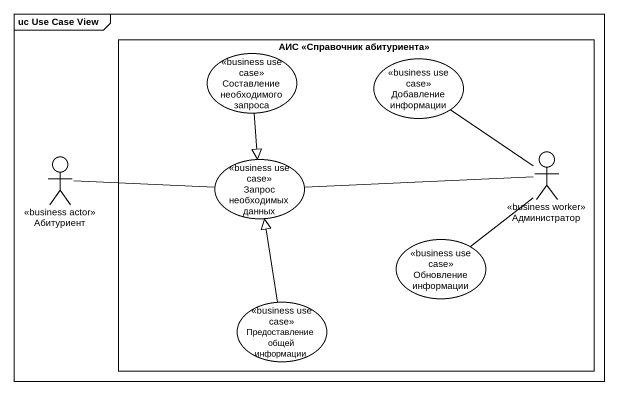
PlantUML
@startuml
mainframe uc Use Case View
rectangle "АИС <<Справочник абитуриента>>" as АИС_Справочник_абитуриента {
  usecase "Составление необходимого запроса" as Составление_необходимого <<business use case>>
  usecase "Добавление информации" as Добавление_информации <<business use case>>
  usecase "Запрос необходимых данных" as Запрос_необходимых_данных <<business use case>>
  actor Администратор <<business worker>>
  usecase "Обновление информации" as Обновление_информации <<business use case>>
  usecase "Предоставление общей информации" as Предоставление_общей <<business use case>>
}
actor Абитуриент <<business actor>>
Составление_необходимого --|> Запрос_необходимых_данных
Абитуриент -right- Запрос_необходимых_данных
Запрос_необходимых_данных -right- Администратор
Администратор -up- Добавление_информации
Администратор -- Обновление_информации
Предоставление_общей -up-|> Запрос_необходимых_данных
@enduml
